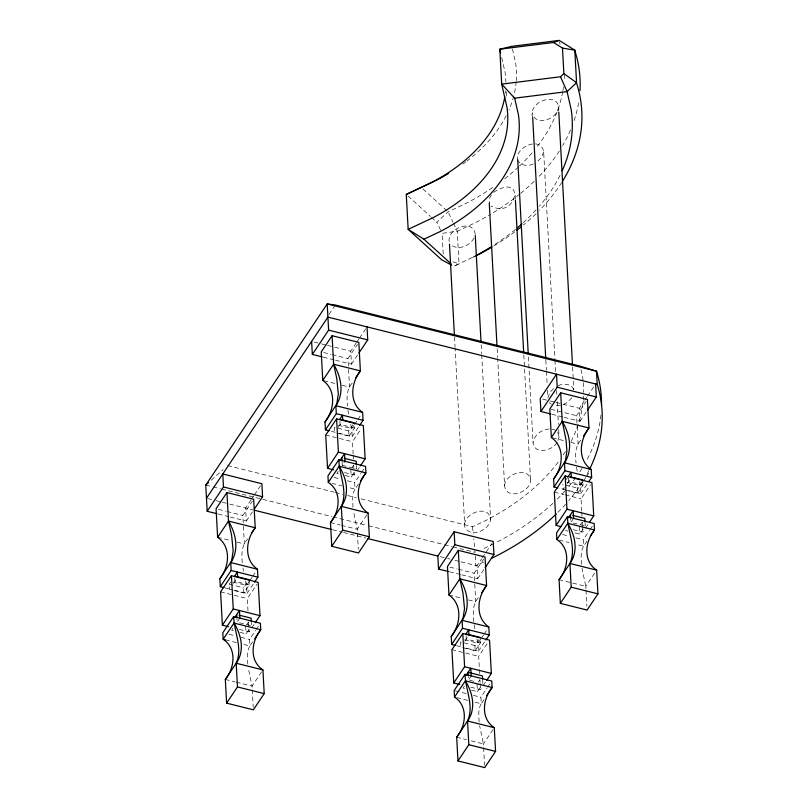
<?xml version="1.0" encoding="UTF-8"?>
<svg xmlns="http://www.w3.org/2000/svg" width="808" height="808" viewBox="0 0 808 808"><rect width="100%" height="100%" fill="white"/><g stroke="black" fill="none" stroke-linecap="round" stroke-linejoin="round"><path stroke-width="0.61" stroke-dasharray="4.04 3.03" d="M532.704 117.736C526.755 101.03 560.944 89.9 558.722 110.787M558.51 107.02C558.116 119.13 534.583 127.482 532.432 112.706M547.875 397.859L549.905 392.264L554.884 387.406M517.807 161.034C513.777 147.056 541.279 135.502 543.663 151.894L554.884 359.156M543.663 151.894L541.532 157.489L536.492 162.297M556.975 442.632C552.389 450.914 533.977 455.035 533.038 442.41C534.593 432.704 546.935 425.968 555.823 430.422M558.692 429.502L559.106 437.037L557.47 441.703M493.617 192.324C526.321 171.478 516.958 220.069 491.022 206M504.576 485.638C505.252 473.569 529.058 465.57 530.614 480.588C529.937 492.648 506.131 500.647 504.576 485.638L497.698 358.762M464.64 524.23C465.448 512.191 489.396 504.374 490.648 519.504C489.264 530.432 470.195 538.663 464.782 526.887L455.116 348.369M491.355 194.9L489.82 197.687L489.325 203.121M473.932 238.087C469.903 245.945 457.187 251.349 450.359 244.046M329.007 314.383L335.3 304.99M251.015 499.94L245.592 508.04L246.288 521.039L230.401 517.069M251.692 498.92L253.732 495.88M254.409 494.87L260.519 485.76M335.552 360.227L351.44 364.196L350.733 351.197L356.166 343.087M356.843 342.077L358.883 339.037M359.56 338.027L365.671 328.917M243.228 522.887L242.824 515.443L252.328 501.263M348.379 366.034L347.975 358.601L357.479 344.42M246.288 521.039L252.399 511.929M351.44 364.196L357.55 355.076M247.763 538.896C241.521 545.309 241.36 554.551 242.319 562.853M352.227 383.063C346.43 389.264 346.683 398.152 347.47 406.01M249.005 579.679L249.288 584.871L243.854 592.971L229.482 589.375L229.199 584.194L230.553 582.164M233.552 583.295L236.946 578.235M338.017 427.472L341.41 422.402M243.854 592.971L243.582 587.78L247.652 581.71M337.027 433.128L349.006 436.128L348.723 430.937L352.803 424.867M249.329 581.386L246.612 585.436L247.046 593.375L231.239 589.426M250.005 580.366L252.046 577.336M252.722 576.316L256.116 571.256M353.803 425.553L351.763 428.594L352.197 436.532L336.391 432.583M354.48 424.543L357.197 420.493M357.873 419.473L361.267 414.413M349.006 436.128L354.439 428.018L354.156 422.837M247.046 593.375L253.833 583.255M352.197 436.532L358.984 426.402M247.995 610.888L247.329 598.566L256.833 584.386M353.136 454.046L352.47 441.713L361.297 428.553M233.047 628.24L231.694 630.27L234.088 630.866M239.845 618.12L237.128 622.17L236.946 618.908M338.199 471.397L336.845 473.427L339.239 474.023M356.479 465.65L356.651 468.913L342.269 465.327L344.986 461.267M247.016 624.22L248.379 622.2M352.167 467.377L353.52 465.358M240.077 632.361L246.076 633.856L250.147 627.786M345.228 475.518L351.217 477.013L354.621 471.953M239.4 629.412L249.127 631.846L251.167 628.806M251.844 627.796L254.56 623.746M344.551 472.569L354.278 475.003L356.308 471.963M356.995 470.953L359.712 466.903M247.803 664.085C247.45 658.086 246.551 651.329 249.894 645.956L249.541 639.451L255.651 630.341M256.328 629.331L258.368 626.291M352.945 507.242L352.682 497.274L353.48 492.405L355.045 489.113L354.692 482.608L360.802 473.498M361.479 472.488L364.196 468.428M252.611 641.905L249.894 645.956L242.602 644.138M358.439 484.053L355.045 489.113L348.965 487.598M261.57 671.933L252.066 686.113L252.207 688.608M366.721 515.09L357.217 529.27L357.348 531.765M564.135 417.312L580.023 421.281L579.326 408.282L584.073 401.192M584.75 400.182L586.79 397.142M587.466 396.132L593.577 387.012M576.962 423.129L576.558 415.686L586.063 401.505M461.762 574.852L477.649 578.821L476.942 565.812L481.699 558.722M482.376 557.712L491.88 543.531M474.579 580.659L474.185 573.226L483.689 559.045M580.023 421.281L586.82 411.151M477.649 578.821L483.76 569.701M580.821 440.148C575.023 446.349 575.276 455.237 576.053 463.095M478.437 597.688C472.165 604.445 472.943 614.201 473.922 622.655M566.327 479.376L567.691 477.346M564.57 487.598L563.216 489.618L562.934 484.436M567.287 483.548L570.68 478.477M464.913 641.077L468.307 636.017M565.61 490.214L577.599 493.213L577.316 488.022L581.386 481.952M583.063 481.629L580.356 485.679L580.78 493.617L558.904 488.153M583.75 480.619L585.78 477.579M586.467 476.558L589.86 471.498M463.236 647.753L475.215 650.743L474.932 645.562L479.013 639.481M577.599 493.213L583.023 485.113L582.75 479.922M480.689 639.158L477.972 643.208L478.397 651.157L462.6 647.208M481.366 638.148L483.406 635.108M484.083 634.098L488.153 628.018M475.215 650.743L480.649 642.643L480.366 637.462M580.78 493.617L587.567 483.497M478.397 651.157L485.194 641.027M581.73 511.131L581.063 498.809L590.567 484.628M479.619 673.599L478.679 656.338L487.507 643.178M573.579 518.362L570.862 522.412L570.68 519.15M464.408 686.022L463.045 688.042L465.448 688.648M471.195 675.892L468.478 679.942L468.307 676.68M580.76 524.473L582.114 522.443M478.376 682.003L479.73 679.982M575.013 532.906L579.811 534.098L583.204 529.038M573.135 529.654L582.861 532.088L584.901 529.048M585.578 528.038L588.971 522.978M471.438 690.143L477.427 691.638L480.821 686.578M470.761 687.194L480.487 689.628L482.517 686.588M483.204 685.568L485.911 681.518M581.538 564.327C581.184 558.328 580.295 551.571 583.629 546.198L583.275 539.693L589.385 530.583M590.062 529.573L592.779 525.523M479.154 721.867C478.811 715.858 477.912 709.101 481.245 703.738L480.901 697.233L487.012 688.123M487.689 687.103L489.719 684.073M587.022 541.138L583.629 546.198L576.336 544.38M483.962 699.688L481.245 703.738L473.953 701.91M594.627 573.195L585.8 586.356L585.941 588.85M492.93 729.715L483.426 743.895L483.558 746.39M571.933 397.758L566.953 402.616L563.752 404.343M440.532 230.007L436.855 222.22L448.076 211.817L466.034 203.394A248.894 159.317 -3.1 0 0 494.86 186.032M211.231 480.215L223.089 469.64M453.47 223.23L457.247 231.209L459.005 263.741L453.783 266.297L474.316 256.56M476.468 255.57L471.963 257.772A254.055 162.62 -3.1 0 0 474.225 256.58M361.125 498.9L472.549 526.725L486.103 520.372A246.884 158.035 -3.1 0 0 559.328 460.52M558.086 385.679C563.226 383.356 571.367 383.366 573.66 389.567M533.27 163.994C527.533 166.973 517.201 165.307 517.595 157.267M560.358 405.434L554.945 405.586M314.07 342.036L320.18 343.562M321.402 343.865L326.291 345.087M327.513 345.39L333.623 346.915M334.845 347.228L350.733 351.197M542.663 399.122L548.773 400.647M549.995 400.95L554.884 402.172M556.106 402.485L579.326 408.282M323.654 352.53L330.957 354.348M332.169 354.651L347.975 358.601M551.036 409.313L576.558 415.686M323.331 357.176L334.33 359.924M551.915 414.262L562.913 417.009M323.988 380.74L336.148 383.77M342.218 385.295L349.521 387.113L348.44 367.276M552.571 437.825L564.731 440.865M570.812 442.38L578.104 444.198L577.033 424.362M354.439 428.018L340.057 424.432L339.774 419.241M583.023 485.113L568.65 481.517L568.367 476.336M338.39 425.25L351.763 428.594L350.541 423.665M566.984 482.336L580.356 485.679L579.134 480.75M348.723 430.937L334.35 427.351L334.623 432.533M565.327 485.032L577.316 488.022M331.522 431.371L335.169 432.28M325.725 435.037L352.47 441.713M554.318 492.123L564.045 494.557M565.257 494.86L581.063 498.809M573.256 523.008L584.043 525.705M565.428 530.513L567.822 531.109M334.017 477.447L340.097 478.962M347.389 480.79L354.692 482.608M562.61 534.532L568.691 536.058M575.983 537.875L583.275 539.693M331.947 483.346L341.673 485.77M559.318 540.128L569.044 542.552M227.654 465.57L334.179 492.173M335.411 492.476L342.754 494.314M347.652 495.536L356.227 497.678M205.767 485.103L211.888 486.628M213.11 486.931L220.453 488.769M221.675 489.072L331.846 516.585M333.078 516.898L367.347 525.452M368.569 525.766L443.249 544.41M444.471 544.713L451.813 546.551M453.036 546.854L475.074 552.359L473.751 538.936M330.472 522.594L340.198 525.018M341.41 525.321L357.217 529.27L353.429 511.181M559.055 579.679L585.8 586.356L582.023 568.276M207.696 498.576L215.049 500.415M216.251 500.707L221.17 501.94M222.362 502.233L228.512 503.768M229.694 504.071L252.995 509.888M332.563 529.755L342.36 532.199M343.582 532.512L365.61 538.017M440.279 556.661L446.41 558.187M447.612 558.49L450.076 559.106M454.944 560.318L459.873 561.55M461.055 561.843L476.942 565.812M218.513 509.373L225.806 511.191M227.018 511.494L242.824 515.443M449.864 567.145L457.156 568.973M458.378 569.276L474.185 573.226M218.18 514.019L229.179 516.766M449.541 571.801L460.54 574.549M217.625 537.28L230.997 540.623M237.077 542.138L244.369 543.956L243.299 524.119M448.975 595.062L462.348 598.395M468.428 599.92L475.72 601.738L474.649 581.901M249.288 584.871L234.906 581.275L234.684 577.124M480.649 642.643L466.267 639.057L465.984 633.866M233.239 582.093L246.612 585.436L245.4 580.508M464.6 639.875L477.972 643.208L476.75 638.29M229.199 584.194L243.582 587.78M474.932 645.562L460.55 641.966L460.833 647.158M225.159 587.911L230.028 589.123M456.52 645.693L461.378 646.905M220.584 591.88L247.329 598.566M451.935 649.662L478.679 656.338M239.522 622.766L251.51 625.756M469.68 680.245L475.67 681.74M228.876 634.29L234.956 635.815M241.026 637.33L249.541 639.451M455.369 690.86L466.307 693.587M473.599 695.415L480.901 697.233M225.583 639.885L236.522 642.612M456.934 697.668L467.872 700.395M225.321 679.437L235.047 681.861M236.259 682.164L252.066 686.113L248.278 668.024M456.682 737.209L466.408 739.643M471.266 740.855L483.426 743.895L479.639 725.806M453.036 261.863L459.005 263.741M549.339 402.687L551.298 404.394M422.988 189.032L448.076 211.817L452.924 222.089M408.04 196.051L430.533 216.483M431.432 217.302L436.855 222.22M557.732 432.159L559.106 437.037M559.53 41.965L560.065 44.299M512.464 49.035L515.595 62.741A200.96 128.634 -3.1 0 1 516.272 80.527M580.982 369.599L582.558 376.488A246.884 158.035 -3.1 0 1 583.164 381.386M501.748 57.721L505.061 72.225A189.91 121.564 -3.1 0 1 505.879 82.062M576.538 467.145L577.225 471.448M474.165 624.675L474.841 628.988M347.955 410.06L348.632 414.363M242.976 567.974L243.481 571.205M472.549 526.725L473.276 534.048M585.063 522.736L585.245 525.998M581.8 512.363L581.992 516.059M582.336 522.231L582.467 524.695M582.528 525.927L582.861 532.088M586.002 590.103L586.881 606.323M572.599 367.044L573.821 389.658M579.397 526.493L579.811 534.098M554.955 360.408L555.631 372.973M556.591 390.557L556.793 394.324M557.197 401.869L558.419 424.473M545.834 360.166L546.38 370.216M546.45 371.478L547.198 385.295M547.471 390.315L547.804 396.597M528.412 356.995L533.038 442.41M515.171 195.435L515.433 200.465M523.806 354.964L530.614 480.588M506.293 92.011L506.636 98.253M497.162 348.713L497.637 357.51M475.205 234.35C473.518 217.706 445.501 228.846 449.399 242.855M481.174 344.753L481.659 353.692M481.719 354.803L490.648 519.504M482.689 680.275L482.861 683.538M475.266 555.944L475.791 565.529A264.075 169.034 -3.1 0 0 485.931 561.025M479.952 679.76L480.083 682.225M480.154 683.457L480.487 689.628M483.628 747.632L484.568 765.105M477.023 684.033L477.427 691.638M454.5 337.067L455.055 347.258M443.228 254.005L442.117 233.35L457.247 231.209L475.841 222.493A264.075 169.034 -3.1 0 0 488.981 215.231M353.207 455.278L353.409 458.974M353.742 465.135L354.278 475.003M357.419 533.017L358.298 549.238M350.813 469.408L351.217 477.013M342.097 462.065L342.269 465.327M251.328 622.493L251.45 624.675M248.591 621.978L249.127 631.846M252.268 689.86L253.217 707.323M245.662 626.25L246.076 633.856M600.96 415.019A264.075 169.034 -3.1 0 1 585.881 461.792M582.033 468.327A264.075 169.034 -3.1 0 1 579.255 472.64M575.761 477.629A264.075 169.034 -3.1 0 1 567.246 488.365M564.883 491.072A264.075 169.034 -3.1 0 1 554.692 501.606M552.884 503.323A264.075 169.034 -3.1 0 1 495.062 543.077M493.981 543.622A264.075 169.034 -3.1 0 1 481.861 549.389M583.528 396.193A246.884 158.035 -3.1 0 1 578.548 423.402M578.185 424.533A246.884 158.035 -3.1 0 1 570.66 442.319M565.418 451.521A246.884 158.035 -3.1 0 1 562.812 455.54M583.275 382.618A246.884 158.035 -3.1 0 1 583.639 392.486M588.921 470.559A264.075 169.034 -3.1 0 1 586.588 474.963M582.75 481.497A264.075 169.034 -3.1 0 1 568.781 500.576M565.6 504.232A264.075 169.034 -3.1 0 1 557.187 513.05M560.045 175.336A254.055 162.62 -3.1 0 1 539.35 206.202M536.108 209.868A254.055 162.62 -3.1 0 1 522.877 223.028M515.443 229.422A254.055 162.62 -3.1 0 1 492.708 245.844M561.752 182.446A264.075 169.034 -3.1 0 1 539.481 210.312M535.987 213.787A264.075 169.034 -3.1 0 1 523.412 225.038M514.736 231.856A264.075 169.034 -3.1 0 1 492.87 246.501M564.358 74.477A248.894 159.317 -3.1 0 1 564.095 80.709M563.449 86.951A248.894 159.317 -3.1 0 1 562.883 90.678M562.681 91.839A248.894 159.317 -3.1 0 1 536.078 148.005M532.058 152.874A248.894 159.317 -3.1 0 1 519.433 166.105M518.524 166.963A248.894 159.317 -3.1 0 1 503.869 179.416M578.599 102.899A264.075 169.034 -3.1 0 1 573.559 122.24M570.488 130.118A264.075 169.034 -3.1 0 1 562.651 145.581M559.308 151.005A264.075 169.034 -3.1 0 1 537.714 177.78M534.229 181.255A264.075 169.034 -3.1 0 1 520.705 193.284M519.766 194.051A264.075 169.034 -3.1 0 1 490.042 214.605M516.181 81.719A200.96 128.634 -3.1 0 1 514.06 94.778M513.757 95.96A200.96 128.634 -3.1 0 1 508.909 110.029M506.232 115.695A200.96 128.634 -3.1 0 1 470.609 158.136M469.68 158.883A200.96 128.634 -3.1 0 1 466.842 161.105M465.883 161.832A200.96 128.634 -3.1 0 1 462.944 164.004M505.576 90.718A189.91 121.564 -3.1 0 1 505.303 93.193"/><path stroke-width="1.21" d="M223.947 587.608L220.301 586.699L219.867 578.75L231.603 560.994L233.169 550.844L231.613 535.3L228.482 521.079L226.937 492.557L253.682 499.243L255.227 527.755C245.794 539.663 243.602 559.661 257.479 569.236L257.904 577.175L254.51 582.235M329.098 430.765L325.452 429.856L325.018 421.907L336.744 404.151L338.32 394.001L336.764 378.457L333.633 364.236L332.088 335.714L358.833 342.4L360.378 370.912C350.945 382.82 348.753 402.818 362.62 412.383L363.055 420.332L359.661 425.392M455.308 645.39L451.652 644.481L451.228 636.532L462.954 618.776L464.529 608.626L462.974 593.082L459.843 578.851L458.298 550.339L485.042 557.015L486.588 585.537C477.154 597.445 474.963 617.443 488.83 627.008L489.264 634.957L485.871 640.017M557.682 487.85L554.035 486.941L553.611 479.003L565.337 461.237L566.913 451.086L566.034 439.855L562.227 421.321L560.681 392.809L587.426 399.485L588.971 427.998C579.538 439.906 577.336 459.914 591.214 469.478L591.648 477.417L588.931 481.467M225.321 679.437L236.189 663.237C243.016 648.319 234.078 631.856 233.653 616.575L260.398 623.251L260.752 629.755C251.328 641.168 249.076 660.883 262.933 669.913L264.216 693.617L253.348 709.818L226.604 703.142L225.321 679.437C234.754 668.014 236.996 648.299 223.149 639.28L222.796 632.775L233.653 616.575M330.472 522.594L341.329 506.384C348.167 491.476 339.219 475.013 338.805 459.732L365.549 466.408L365.903 472.912C356.479 484.325 354.227 504.041 368.074 513.07L369.357 536.775L358.5 552.975L331.755 546.299L330.472 522.594C339.895 511.171 342.148 491.456 328.29 482.437L327.947 475.932L338.805 459.732M456.682 737.209L467.539 721.009C474.377 706.101 465.428 689.628 465.014 674.347L491.759 681.033L492.112 687.537C482.689 698.95 480.437 718.665 494.284 727.695L495.567 751.4L484.709 767.6L457.964 760.924L456.682 737.209C466.105 725.796 468.357 706.081 454.5 697.052L454.157 690.557L465.014 674.347M559.055 579.679L569.923 563.479C576.75 548.561 567.812 532.098 567.398 516.817L594.143 523.493L594.496 529.998C585.063 541.41 582.82 561.126 596.668 570.155L597.95 593.86L587.093 610.06L560.348 603.384L559.055 579.679C568.489 568.256 570.731 548.541 556.884 539.522L556.53 533.017L567.398 516.817M219.867 578.75C229.3 566.852 231.502 546.844 217.625 537.28L216.079 508.767L226.937 492.557M325.018 421.907C334.451 409.999 336.643 390.001 322.776 380.437L321.231 351.924L332.088 335.714M451.228 636.532C460.661 624.624 462.853 604.626 448.975 595.062L447.44 566.539L458.298 550.339M553.611 479.003C563.045 467.095 565.236 447.087 551.359 437.522L549.814 409.01L560.681 392.809M216.958 513.716L207.181 511.272L205.767 485.103L327.21 303.949L335.3 304.99L580.195 366.155L596.516 371.205A264.075 169.034 -3.1 0 1 601.526 405.192M206.474 498.273L327.917 317.12L597.223 384.376A264.075 169.034 -3.1 0 1 589.476 469.448M207.181 511.272L223.473 486.971L222.776 473.963L261.883 483.729L262.58 496.738L254.439 508.889M322.109 356.873L312.332 354.429L328.624 330.119L327.21 303.949L596.516 371.205L597.223 384.376M217.625 537.28L228.482 521.079L255.227 527.755L251.833 532.815M322.776 380.437L333.633 364.236L360.378 370.912L355.631 378.003M358.904 353.056L367.731 339.885L367.024 326.886M220.301 586.699L231.159 570.499L230.734 562.55A57.439 39.764 33.8 0 0 228.482 521.079M325.452 429.856L336.31 413.656L335.875 405.707A57.439 39.764 33.8 0 0 333.633 364.236M255.237 622.726L259.994 615.645L258.186 582.356L231.442 575.68L220.584 591.88L222.382 625.17L228.462 626.685M360.388 465.883L365.135 458.793L363.337 425.513L336.593 418.837L325.725 435.037L327.533 468.317L333.613 469.842M222.382 625.17L233.249 608.959L231.442 575.68M327.533 468.317L338.39 452.116L336.593 418.837M234.673 617.595L239.431 610.505L239.845 618.12M339.825 460.752L344.572 453.662L344.986 461.267M254.641 638.865L260.752 629.755L234.007 623.079L223.149 639.28L225.583 639.885M328.29 482.437L339.158 466.226L365.903 472.912L360.469 481.012M226.604 703.142L237.471 686.941L236.189 663.237A54.065 37.431 33.8 0 0 234.007 623.079M331.755 546.299L342.612 530.099L341.329 506.384A54.065 37.431 33.8 0 0 339.158 466.226M448.319 571.488L438.542 569.054L437.835 556.045L454.126 531.745L493.234 541.511L493.941 554.51L485.113 567.681M540.916 411.514L557.217 387.214L556.51 374.205L540.219 398.516L540.916 411.514L550.692 413.959M438.542 569.054L454.833 544.744L454.126 531.745M551.359 437.522L562.227 421.321L588.971 427.998L583.538 436.098M448.975 595.062L459.843 578.851L486.588 585.537L481.831 592.628M587.497 410.141L596.324 396.981L595.617 383.972M554.035 486.941L564.903 470.741L564.469 462.792A57.439 39.764 33.8 0 0 562.227 421.321M451.652 644.481L462.519 628.27L462.085 620.332A57.439 39.764 33.8 0 0 459.843 578.851M589.658 521.958L593.729 515.888L591.921 482.598L565.176 475.922L554.318 492.123L556.116 525.412L560.984 526.624M486.598 680.508L491.345 673.418L489.547 640.138L462.802 633.462L451.935 649.662L453.743 682.942L459.823 684.467M568.367 476.336L571.084 472.286L571.357 477.467M556.116 525.412L566.984 509.202L565.176 475.922M453.743 682.942L464.6 666.741L462.802 633.462M568.408 517.837L573.165 510.747L573.579 518.362M556.884 539.522L567.751 523.321L594.496 529.998L590.416 536.078M466.034 675.377L470.781 668.287L471.195 675.892M454.5 697.052L465.368 680.851L492.112 687.537L486.679 695.638M560.348 603.384L571.205 587.184L569.923 563.479A54.065 37.431 33.8 0 0 567.751 523.321M457.964 760.924L468.822 744.713L467.539 721.009A54.065 37.431 33.8 0 0 465.368 680.851M451.581 265.115L441.643 259.772L408.161 229.351L423.937 239.188L439.885 231.704A200.96 128.634 -3.1 0 0 518.403 114.585L514.645 98.172L501.697 84.133L560.51 76.76L563.873 73.599L562.489 48.086L553.52 42.491L499.799 49.217L501.697 84.133L506.949 107.141A189.91 121.564 -3.1 0 1 432.755 217.817L408.161 229.351L406.272 194.435L437.077 179.861A200.96 128.634 -3.1 0 0 448.642 173.417M205.767 485.103L208.504 482.659M406.272 194.435L430.866 182.901A189.91 121.564 -3.1 0 0 504.768 96.899M553.52 42.491L559.166 40.4L574.801 50.157L575.155 51.722A264.075 169.034 -3.1 0 1 579.992 90.617M559.166 40.4L511.838 46.329L499.799 49.217L500.637 52.863M514.645 98.172L567.075 91.607L576.558 82.689L574.801 50.157L562.489 48.086M328.624 330.119L367.731 339.885M557.217 387.214L596.324 396.981M335.875 405.707L362.62 412.383M564.469 462.792L591.214 469.478M336.31 413.656L363.055 420.332M564.903 470.741L591.648 477.417M354.156 422.837L339.774 419.241L342.491 415.191L342.774 420.382M570.761 476.932L582.75 479.922M338.39 452.116L365.135 458.793M566.984 509.202L593.729 515.888M344.259 458.308L356.237 461.307L356.419 464.57M572.842 515.403L584.83 518.393L585.002 521.655M341.329 506.384L368.074 513.07M569.923 563.479L596.668 570.155M223.473 486.971L262.58 496.738M454.833 544.744L493.941 554.51M342.612 530.099L369.357 536.775M571.205 587.184L597.95 593.86M254.217 510.191L331.341 529.452M368.064 538.623L437.835 556.045M230.734 562.55L257.479 569.236M462.085 620.332L488.83 627.008M231.159 570.499L257.904 577.175M462.519 628.27L489.264 634.957M249.005 579.679L234.633 576.094L237.34 572.044L237.623 577.225M480.366 637.462L465.984 633.866L468.701 629.816L468.983 635.007M233.249 608.959L259.994 615.645M464.6 666.741L491.345 673.418M239.107 615.151L251.096 618.15L251.268 621.413M236.189 663.237L262.933 669.913M467.539 721.009L494.284 727.695M237.471 686.941L264.216 693.617M468.822 744.713L495.567 751.4M563.873 73.599L576.558 82.689L576.912 84.244A264.075 169.034 -3.1 0 1 562.439 181.366M423.937 239.188L450.985 263.761M560.51 76.76L567.075 91.607L571.216 109.716A254.055 162.62 -3.1 0 1 562.206 170.751M558.783 112.049L572.458 364.529M570.448 514.797L570.63 518.059M532.704 117.736L545.764 358.914M517.807 161.034L528.21 353.217M515.433 200.465L523.665 352.46M489.264 203L497.021 346.208M475.256 235.471L481.053 342.38M482.629 679.185L482.447 675.922L468.064 672.337L468.246 675.599M449.47 244.117L454.379 334.694M341.865 457.712L342.036 460.974M311.625 341.42L312.332 354.429M236.714 614.555L236.885 617.817M521.968 223.836A254.055 162.62 -3.1 0 1 517.342 227.846M491.658 246.501A254.055 162.62 -3.1 0 1 475.356 255.984M521.524 226.583A264.075 169.034 -3.1 0 1 516.706 230.371M491.809 247.137A264.075 169.034 -3.1 0 1 477.599 255.015M556.298 513.918A264.075 169.034 -3.1 0 1 491.436 558.409"/></g></svg>
